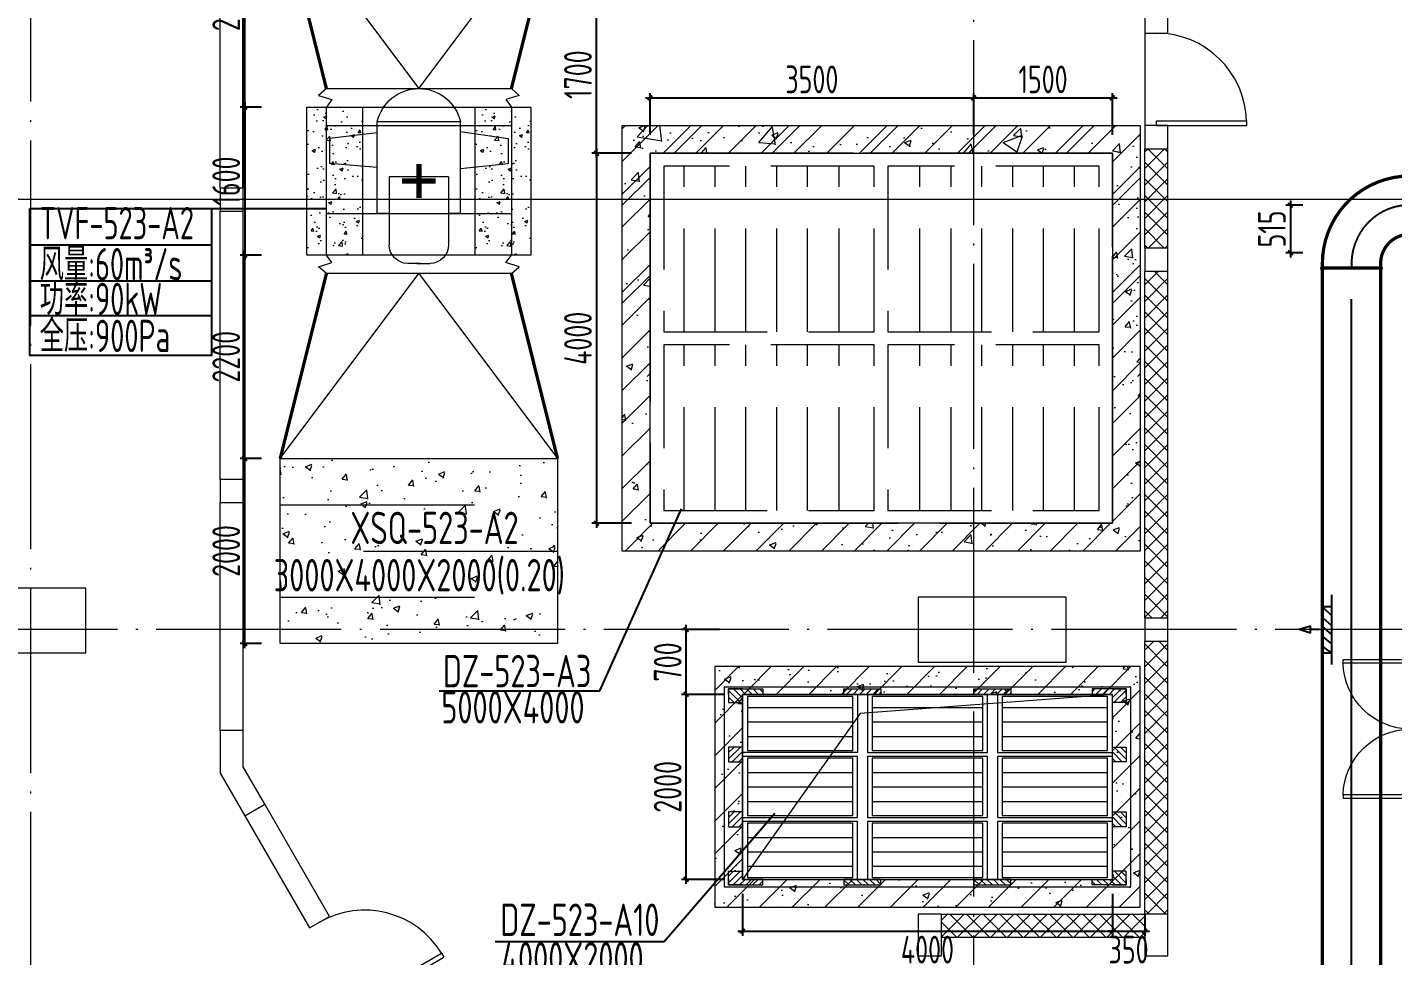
# Model space of a CAD drawing. Extents: x 4 to 13611208, y -605838 to 574722.
# Drawn here: x 13177363 to 13192128, y 196385 to 206422 of the extents above; entities that cross this region are included whole.
import ezdxf
from ezdxf.enums import TextEntityAlignment as Align

# ---------------------------------------------------------------- set-up
doc = ezdxf.new("R2010")
doc.units = 0
doc.header["$LTSCALE"] = 1000
doc.header["$MEASUREMENT"] = 0
for name, pattern in [('CENTER2', [28.575, 19.05, -3.175, 3.175, -3.175]), ('DASH', [0.35, 0.25, -0.1]), ('DOTE', [2.42, 2, -0.2, 0.02, -0.2])]:
    doc.linetypes.add(name, pattern=pattern)
for name, color, linetype, lineweight in [('1-预埋件', 8, 'Continuous', 5), ('SDF-设备', 1, 'Continuous', 5), ('SDF-风管', 3, 'Continuous', 20), ('SDF-风阀', 51, 'Continuous', 5), ('建筑底图', 8, 'Continuous', 13)]:
    doc.layers.add(name, color=color, linetype=linetype, lineweight=lineweight)
for name, color, linetype in [('DUCT-X-P风口', 7, 'Continuous'), ('DUCT-X-YP中心线', 5, 'CENTER2'), ('DUCT-X-YP标注', 7, 'Continuous'), ('DUCT-X-YP法兰', 2, 'Continuous'), ('DUCT-X-YP管', 31, 'Continuous'), ('DUCT-X-YP管端线', 2, 'Continuous'), ('SDF-标注', 7, 'Continuous')]:
    doc.layers.add(name, color=color, linetype=linetype)
doc.styles.add('67', font='gbenor.shx', dxfattribs={"width": 0.7, "bigfont": 'hztxt.shx'})
doc.styles.add('du', font='gbenor.shx', dxfattribs={"width": 0.8, "bigfont": 'hztxt.shx'})
doc.styles.add('晓游', font='gbenor.shx', dxfattribs={"width": 0.8, "bigfont": 'hztxt.shx'})
doc.dimstyles.new('67', dxfattribs={"dimscale": 100, "dimtxt": 3, "dimasz": 0.5, "dimexe": 0.5, "dimexo": 2, "dimgap": 0.5, "dimtad": 2, "dimdec": 0, "dimrnd": 5, "dimzin": 0, "dimdsep": 46, "dimtxsty": 'du', "dimblk": 'ARCHTICK', "dimcen": 0, "dimdle": 0.5, "dimclrd": 256, "dimclre": 256, "dimclrt": 256, "dimazin": 0, "dimtfac": 1, "dimtdec": 0, "dimtix": 1, "dimtmove": 2, "dimatfit": 3, "dimfxl": 100, "dimtolj": 1, "dimtzin": 0, "dimlwd": -1, "dimlwe": -1, "dimarcsym": 0})
doc.dimstyles.new('_TCH_ARCH', dxfattribs={"dimtxt": 3.5, "dimasz": 1, "dimexe": 1.5, "dimexo": 0, "dimgap": 0.5, "dimtad": 1, "dimdec": 0, "dimzin": 0, "dimdsep": 46, "dimtxsty": '晓游', "dimblk": 'ARCHTICK', "dimcen": 1, "dimdle": 1, "dimclrd": 256, "dimclre": 256, "dimclrt": 256, "dimazin": 2, "dimtfac": 1, "dimtdec": 0, "dimtix": 1, "dimtmove": 1, "dimatfit": 3, "dimldrblk": 'NONE', "dimtolj": 1, "dimtzin": 0, "dimlwd": -1, "dimlwe": -1, "dimarcsym": 0})
pattern_1 = [(45, (793255.26, 8e-09), (-176.7766953, 176.7766953), []), (50, (793255.26, 8e-09), (717.260183, -62.752135), [75, -825]), (355, (793255.26, 8e-09), (-138.751334, 752.192134), [60, -660]), (100.4514, (793315, -5.2), (578.50938, 689.439542), [63.74019, -701.14211]), (46.1842, (793255.26, 200), (1067.24105, -165.519014), [112.5, -1237.5]), (96.6356, (793344.2, 186.2), (934.662706, 974.11787), [95.61029, -1051.713]), (351.1842, (793255.3, 200), (934.66195, 974.1186), [90, -990]), (21, (793355.26, 150), (596.907052, -402.61889), [75, -825]), (326, (793355.26, 150), (243.31533, 725.150045), [60, -660]), (71.4514, (793405, 116.45), (840.22263, 322.530497), [63.74019, -701.14211]), (37.5, (793255.26, 8e-09), (12.1598553, 332.893854), [0, -652, 0, -670, 0, -662.5]), (7.5, (793255.26, 8e-09), (263.069537, 394.411712), [0, -382, 0, -637, 0, -252.5]), (327.5, (793032.26, 8e-09), (533.822436, -22.554872), [0, -250, 0, -780, 0, -1035]), (317.5, (792932.26, 8e-09), (583.18617, 100.104982), [0, -325, 0, -518, 0, -735])]
pattern_2 = [(45, (0, 0), (-89.8025612, 89.8025612), []), (135, (0, 0), (-89.8025612, -89.8025612), [])]
pattern_3 = [(45, (-86397.53, -45476.1), (88.38835, -88.38835), [])]
pattern_4 = [(315, (-86397.53, 49476.1), (88.38835, 88.38835), [])]

# ---------------------------------------------------------------- blocks, each defined once
blk = doc.blocks.new('埋件')
at = {"layer": '1-预埋件', "const_width": 50}
for points in [[(0, -159), (0, 159)], [(-159, 0), (159, 0)]]:
    blk.add_lwpolyline(points, dxfattribs=at)
blk = doc.blocks.new('$DorLib2D$00000001')
for p, q in [((0.45, 0.975), (0.5, 0.975)), ((0.45, 0), (0.45, 0.975)), ((0.5, 0), (0.5, 0.975)), ((0.5, 0), (0.45, 0))]:
    blk.add_line(p, q)
at = {"lineweight": 13}
blk.add_arc((0.475, 0), 0.975, 91.4693, 180, dxfattribs=at)
blk = doc.blocks.new('_FZH')
blk.add_lwpolyline([(-0.5, -0.5), (0.5, -0.5), (0.5, 0.5), (-0.5, 0.5)], close=True)
blk = doc.blocks.new('$DorLib2D$00000002')
for p, q in [((-0.5, 0), (-0.5, 0.4875)), ((-0.475, 0.4875), (-0.5, 0.4875)), ((-0.475, 0), (-0.475, 0.4875)), ((0.475, 0), (0.475, 0.4875)), ((0.475, 0.4875), (0.5, 0.4875)), ((0.5, 0), (0.5, 0.4875)), ((-0.5, 0), (-0.475, 0)), ((0.5, 0), (0.475, 0))]:
    blk.add_line(p, q)
at = {"lineweight": 13}
for centre, start, end in [((-0.4875, 0), 0, 88.53072), ((0.4875, 0), 91.46928, 180)]:
    blk.add_arc(centre, 0.4875, start, end, dxfattribs=at)
blk = doc.blocks.new('风机')
at = {"color": 1}
for p, q in [((-1000, 2000), (-1085, 1926)), ((-1085, 1926), (-942, 1882)), ((1000, 2000), (-1000, 2000)), ((1085, 1926), (942, 1882)), ((1000, 2000), (1085, 1926)), ((-942, 1882), (-1000, 1800)), ((1000, 1800), (-1000, 1800)), ((-1000, 1800), (-1000, 200)), ((942, 1882), (1000, 1800)), ((1000, 200), (1000, 1800)), ((-450, 650), (-450, 1640)), ((-450, 1640), (450, 1640)), ((450, 650), (450, 1640)), ((1000, 1600), (-1000, 1600)), ((-450, 1535), (-967, 1461)), ((450, 1522), (967, 1461)), ((-967, 1461), (-967, 1191)), ((967, 1461), (967, 1191)), ((-450, 1136), (-967, 1191)), ((450, 1146), (967, 1191)), ((-321, 1047), (-321, 310)), ((-321, 1047), (321, 1047)), ((321, 1047), (321, 310)), ((1000, 650), (-1000, 650)), ((-450, 650), (-321, 650)), ((321, 650), (450, 650)), ((-1000, 200), (1000, 200)), ((-942, 118), (-1000, 200)), ((942, 118), (1000, 200)), ((-1085, 74), (-942, 118)), ((-1000, 0), (-1085, 74)), ((-1000, 0), (1000, 0)), ((21, 110), (-121, 110)), ((-21, 110), (121, 110)), ((1085, 74), (942, 118)), ((1000, 0), (1085, 74))]:
    blk.add_line(p, q, dxfattribs=at)
for centre, radius, start, end in [((0, 1539), 461, 12.6544, 167.3456), ((-121, 310), 200, 180, 270), ((121, 310), 200, 270, 360)]:
    blk.add_arc(centre, radius, start, end, dxfattribs=at)
blk = doc.blocks.new('消声器(标准)')
at = {"color": 1}
for p, q in [((1000, 750), (300, 750)), ((700, 500), (0, 500)), ((1000, 250), (300, 250))]:
    blk.add_line(p, q, dxfattribs=at)
blk.add_lwpolyline([(0, 0), (1000, 0), (1000, 1000), (0, 1000)], close=True, dxfattribs=at)
at = {"color": 1, "style": '67', "width": 0.8, "flags": 1}
blk.add_attdef('1', (1000, 500), '', height=300, dxfattribs=at)
blk = doc.blocks.new('A$C236A5DBC')
at = {"layer": 'SDF-风管'}
for p, q in [((-1500, 2000), (0, 0)), ((0, 0), (1500, 2000))]:
    blk.add_line(p, q, dxfattribs=at)
at = {"layer": 'SDF-风管', "const_width": 35}
for points in [[(-1000, 0), (-1500, 2000)], [(1500, 2000), (1000, 0)], [(-1500, -4000), (-1000, -2000)], [(1500, -4000), (1000, -2000)]]:
    blk.add_lwpolyline(points, dxfattribs=at)
at = {"layer": 'SDF-风管'}
blk.add_lwpolyline([(-1500, -4000), (0, -2000), (1500, -4000)], dxfattribs=at)
at = {"layer": 'SDF-设备', "color": 1, "lineweight": -2, "xscale": -2.999999999999999, "rotation": 359.9999999999999}
for p, yscale in [((1500, 2000), 3), ((1500, -6000), 1.999999999999999)]:
    blk.add_blockref('消声器(标准)', p, dxfattribs=dict(at, yscale=yscale))
at = {"layer": 'SDF-设备', "color": 1, "xscale": -1, "rotation": 359.9999999999999}
blk.add_blockref('风机', (0, -2000), dxfattribs=at)
blk = doc.blocks.new('_ArchTick')
at = {"color": 0, "linetype": 'ByBlock', "const_width": 0.4}
blk.add_lwpolyline([(-0.5, -0.5), (0.5, 0.5)], dxfattribs=at)
blk = doc.blocks.new('_None')
blk = doc.blocks.new('*D269')
at = {"layer": 'SDF-标注', "transparency": 16777216}
for p, q in [((13179897, 201760), (13179664, 201760)), ((13179714, 199710), (13179714, 201810)), ((13179897, 199760), (13179664, 199760))]:
    blk.add_line(p, q, dxfattribs=at)
at = {"layer": 'SDF-标注', "transparency": 16777216, "xscale": 50, "yscale": 50, "zscale": 50}
for p, rotation in [((13179714, 201760), 90), ((13179714, 199760), 270)]:
    blk.add_blockref('_ArchTick', p, dxfattribs=dict(at, rotation=rotation))
at = {"layer": 'SDF-标注', "transparency": 16777216, "insert": (13179514, 200760), "char_height": 300, "attachment_point": 5, "rotation": 90, "style": 'du'}
blk.add_mtext('\\A1;2000', dxfattribs=at)
blk = doc.blocks.new('*D270')
at = {"layer": 'SDF-标注', "transparency": 16777216}
for p, q in [((13179897, 203960), (13179664, 203960)), ((13179714, 201710), (13179714, 204010)), ((13179897, 201760), (13179664, 201760))]:
    blk.add_line(p, q, dxfattribs=at)
at = {"layer": 'SDF-标注', "transparency": 16777216, "xscale": 50, "yscale": 50, "zscale": 50}
for p, rotation in [((13179714, 203960), 90), ((13179714, 201760), 270)]:
    blk.add_blockref('_ArchTick', p, dxfattribs=dict(at, rotation=rotation))
at = {"layer": 'SDF-标注', "transparency": 16777216, "insert": (13179514, 202860), "char_height": 300, "attachment_point": 5, "rotation": 90, "style": 'du'}
blk.add_mtext('\\A1;2200', dxfattribs=at)
blk = doc.blocks.new('*D271')
at = {"layer": 'SDF-标注', "transparency": 16777216}
for p, q in [((13179897, 207760), (13179664, 207760)), ((13179714, 205510), (13179714, 207810)), ((13179897, 205560), (13179664, 205560))]:
    blk.add_line(p, q, dxfattribs=at)
at = {"layer": 'SDF-标注', "transparency": 16777216, "xscale": 50, "yscale": 50, "zscale": 50}
for p, rotation in [((13179714, 207760), 90), ((13179714, 205560), 270)]:
    blk.add_blockref('_ArchTick', p, dxfattribs=dict(at, rotation=rotation))
at = {"layer": 'SDF-标注', "transparency": 16777216, "insert": (13179514, 206660), "char_height": 300, "attachment_point": 5, "rotation": 90, "style": 'du'}
blk.add_mtext('\\A1;2200', dxfattribs=at)
blk = doc.blocks.new('*D277')
at = {"layer": 'SDF-标注', "transparency": 16777216}
for p, q in [((13185097, 197054), (13185097, 196600)), ((13189097, 197054), (13189097, 196600)), ((13185047, 196650), (13189147, 196650))]:
    blk.add_line(p, q, dxfattribs=at)
at = {"layer": 'SDF-标注', "transparency": 16777216, "xscale": 50, "yscale": 50, "zscale": 50, "rotation": 180}
blk.add_blockref('_ArchTick', (13185097, 196650), dxfattribs=at)
at = {"layer": 'SDF-标注', "transparency": 16777216, "xscale": 50, "yscale": 50, "zscale": 50}
blk.add_blockref('_ArchTick', (13189097, 196650), dxfattribs=at)
at = {"layer": 'SDF-标注', "transparency": 16777216, "insert": (13187097, 196450), "char_height": 300, "attachment_point": 5, "style": 'du'}
blk.add_mtext('\\A1;4000', dxfattribs=at)
blk = doc.blocks.new('*D278')
at = {"layer": 'SDF-标注', "transparency": 16777216}
for p, q in [((13189097, 197010), (13189097, 196600)), ((13189447, 196835), (13189447, 196600)), ((13189097, 196650), (13189047, 196650)), ((13189097, 196650), (13189447, 196650)), ((13189447, 196650), (13189497, 196650))]:
    blk.add_line(p, q, dxfattribs=at)
at = {"layer": 'SDF-标注', "transparency": 16777216, "xscale": 50, "yscale": 50, "zscale": 50}
blk.add_blockref('_ArchTick', (13189097, 196650), dxfattribs=at)
at = {"layer": 'SDF-标注', "transparency": 16777216, "xscale": 50, "yscale": 50, "zscale": 50, "rotation": 180}
blk.add_blockref('_ArchTick', (13189447, 196650), dxfattribs=at)
at = {"layer": 'SDF-标注', "transparency": 16777216, "insert": (13189272, 196450), "char_height": 300, "attachment_point": 5, "style": 'du'}
blk.add_mtext('\\A1;350', dxfattribs=at)
blk = doc.blocks.new('*D279')
at = {"layer": 'SDF-标注', "transparency": 16777216}
for p, q in [((13184899, 199210), (13184438, 199210)), ((13184488, 197160), (13184488, 199260)), ((13184899, 197210), (13184438, 197210))]:
    blk.add_line(p, q, dxfattribs=at)
at = {"layer": 'SDF-标注', "transparency": 16777216, "xscale": 50, "yscale": 50, "zscale": 50}
for p, rotation in [((13184488, 199210), 90), ((13184488, 197210), 270)]:
    blk.add_blockref('_ArchTick', p, dxfattribs=dict(at, rotation=rotation))
at = {"layer": 'SDF-标注', "transparency": 16777216, "insert": (13184288, 198210), "char_height": 300, "attachment_point": 5, "rotation": 90, "style": 'du'}
blk.add_mtext('\\A1;2000', dxfattribs=at)
blk = doc.blocks.new('*D280')
at = {"layer": 'SDF-标注', "transparency": 16777216}
for p, q in [((13184488, 199160), (13184488, 199960)), ((13184847, 199910), (13184438, 199910)), ((13184899, 199210), (13184438, 199210))]:
    blk.add_line(p, q, dxfattribs=at)
at = {"layer": 'SDF-标注', "transparency": 16777216, "xscale": 50, "yscale": 50, "zscale": 50}
for p, rotation in [((13184488, 199910), 90), ((13184488, 199210), 270)]:
    blk.add_blockref('_ArchTick', p, dxfattribs=dict(at, rotation=rotation))
at = {"layer": 'SDF-标注', "transparency": 16777216, "insert": (13184288, 199560), "char_height": 300, "attachment_point": 5, "rotation": 90, "style": 'du'}
blk.add_mtext('\\A1;700', dxfattribs=at)
blk = doc.blocks.new('*D281')
at = {"layer": 'SDF-标注', "transparency": 16777216}
for p, q in [((13184097, 205260), (13184097, 205709)), ((13187597, 205260), (13187597, 205709)), ((13184047, 205659), (13187647, 205659))]:
    blk.add_line(p, q, dxfattribs=at)
at = {"layer": 'SDF-标注', "transparency": 16777216, "xscale": 50, "yscale": 50, "zscale": 50, "rotation": 180}
blk.add_blockref('_ArchTick', (13184097, 205659), dxfattribs=at)
at = {"layer": 'SDF-标注', "transparency": 16777216, "xscale": 50, "yscale": 50, "zscale": 50}
blk.add_blockref('_ArchTick', (13187597, 205659), dxfattribs=at)
at = {"layer": 'SDF-标注', "transparency": 16777216, "insert": (13185847, 205859), "char_height": 300, "attachment_point": 5, "style": 'du'}
blk.add_mtext('\\A1;3500', dxfattribs=at)
blk = doc.blocks.new('*D282')
at = {"layer": 'SDF-标注', "transparency": 16777216}
for p, q in [((13187597, 205260), (13187597, 205709)), ((13189097, 205260), (13189097, 205709)), ((13187547, 205659), (13189147, 205659))]:
    blk.add_line(p, q, dxfattribs=at)
at = {"layer": 'SDF-标注', "transparency": 16777216, "xscale": 50, "yscale": 50, "zscale": 50, "rotation": 180}
blk.add_blockref('_ArchTick', (13187597, 205659), dxfattribs=at)
at = {"layer": 'SDF-标注', "transparency": 16777216, "xscale": 50, "yscale": 50, "zscale": 50}
blk.add_blockref('_ArchTick', (13189097, 205659), dxfattribs=at)
at = {"layer": 'SDF-标注', "transparency": 16777216, "insert": (13188347, 205859), "char_height": 300, "attachment_point": 5, "style": 'du'}
blk.add_mtext('\\A1;1500', dxfattribs=at)
blk = doc.blocks.new('*D283')
at = {"layer": 'SDF-标注', "transparency": 16777216}
for p, q in [((13183518, 205110), (13183518, 201010)), ((13183897, 205060), (13183468, 205060)), ((13183897, 201060), (13183468, 201060))]:
    blk.add_line(p, q, dxfattribs=at)
at = {"layer": 'SDF-标注', "transparency": 16777216, "xscale": 50, "yscale": 50, "zscale": 50}
for p, rotation in [((13183518, 205060), 90), ((13183518, 201060), 270)]:
    blk.add_blockref('_ArchTick', p, dxfattribs=dict(at, rotation=rotation))
at = {"layer": 'SDF-标注', "transparency": 16777216, "insert": (13183318, 203060), "char_height": 300, "attachment_point": 5, "rotation": 90, "style": 'du'}
blk.add_mtext('\\A1;4000', dxfattribs=at)
blk = doc.blocks.new('*D284')
at = {"layer": 'SDF-标注', "transparency": 16777216}
for p, q in [((13183897, 206760), (13183468, 206760)), ((13183518, 205010), (13183518, 206810)), ((13183897, 205060), (13183468, 205060))]:
    blk.add_line(p, q, dxfattribs=at)
at = {"layer": 'SDF-标注', "transparency": 16777216, "xscale": 50, "yscale": 50, "zscale": 50}
for p, rotation in [((13183518, 206760), 90), ((13183518, 205060), 270)]:
    blk.add_blockref('_ArchTick', p, dxfattribs=dict(at, rotation=rotation))
at = {"layer": 'SDF-标注', "transparency": 16777216, "insert": (13183318, 205910), "char_height": 300, "attachment_point": 5, "rotation": 90, "style": 'du'}
blk.add_mtext('\\A1;1700', dxfattribs=at)
blk = doc.blocks.new('D电动组合风阀')
at = {"layer": 'SDF-风阀', "linetype": 'DASH'}
for p, q in [((82.2, 965.7), (82.2, 517.7)), ((148.9, 965.7), (148.9, 517.7)), ((215.6, 965.7), (215.6, 517.7)), ((282.2, 965.7), (282.2, 517.7)), ((348.9, 965.7), (348.9, 517.7)), ((416.3, 965.7), (416.3, 517.7)), ((590.9, 965.7), (590.9, 517.7)), ((659.2, 965.7), (659.2, 517.7)), ((725.9, 965.7), (725.9, 517.7)), ((792.6, 965.7), (792.6, 517.7)), ((859.2, 965.7), (859.2, 517.7)), ((925.9, 965.7), (925.9, 517.7)), ((82.2, 482.3), (82.2, 34.3)), ((148.9, 482.3), (148.9, 34.3)), ((215.6, 482.3), (215.6, 34.3)), ((282.2, 482.3), (282.2, 34.3)), ((348.9, 482.3), (348.9, 34.3)), ((416.3, 482.3), (416.3, 34.3)), ((590.9, 482.3), (590.9, 34.3)), ((659.2, 482.3), (659.2, 34.3)), ((725.9, 482.3), (725.9, 34.3)), ((792.6, 482.3), (792.6, 34.3)), ((859.2, 482.3), (859.2, 34.3)), ((925.9, 482.3), (925.9, 34.3))]:
    blk.add_line(p, q, dxfattribs=at)
for points in [[(0, 0), (1000, 0), (1000, 1000), (0, 1000)], [(0, 1000), (1000, 1000), (1000, 0), (0, 0)], [(1000, 1000), (1000, 0), (0, 0), (0, 1000)], [(28.6, 965.7), (28.6, 517.7), (485.5, 517.7), (485.5, 965.7)], [(515, 965.7), (515, 517.7), (970.4, 517.7), (970.4, 965.7)], [(28.6, 482.3), (28.6, 34.3), (485.5, 34.3), (485.5, 482.3)], [(515, 482.3), (515, 34.3), (970.4, 34.3), (970.4, 482.3)]]:
    blk.add_lwpolyline(points, close=True, dxfattribs=at)
at = {"layer": 'SDF-风阀', "linetype": 'DASH', "ltscale": 2}
blk.add_lwpolyline([(0, 1000), (0, 0), (1000, 0), (1000, 1000)], close=True, dxfattribs=at)
blk = doc.blocks.new('组合式风阀')
at = {"layer": 'SDF-风阀'}
h = blk.add_hatch(dxfattribs=at)
h.set_pattern_fill('ANSI31', color=256, scale=1000, angle=90, style=0)
h.set_pattern_definition(pattern_4)
h.paths.add_polyline_path([(-150, 4150), (220, 4150), (220, 4000), (0, 4000), (0, 3780), (-150, 3780)])
h = blk.add_hatch(dxfattribs=at)
h.set_pattern_fill('ANSI31', color=256, scale=1000, angle=90, style=0)
h.set_pattern_definition(pattern_4)
h.paths.add_polyline_path([(1422, 4000), (1822, 4000), (1822, 4150), (1422, 4150)])
h = blk.add_hatch(dxfattribs=at)
h.set_pattern_fill('ANSI31', color=256, scale=1000, angle=90, style=0)
h.set_pattern_definition([(315, (-84641.53, 49476.1), (88.38835, 88.38835), [])])
h.paths.add_polyline_path([(3178, 4000), (3578, 4000), (3578, 4150), (3178, 4150)])
h = blk.add_hatch(dxfattribs=at)
h.set_pattern_fill('ANSI31', color=256, scale=1000, angle=90, style=0)
h.set_pattern_definition([(225, (91397.53, 49476.1), (-88.38835, 88.38835), [])])
h.paths.add_polyline_path([(5150, 4150), (4780, 4150), (4780, 4000), (5000, 4000), (5000, 3780), (5150, 3780)])
h = blk.add_hatch(dxfattribs=at)
h.set_pattern_fill('ANSI31', color=256, scale=1000, style=0)
h.set_pattern_definition([(45, (-45576.1, -85316.53), (-88.38835, 88.38835), [])])
h.paths.add_polyline_path([(0, 2503), (0, 2903), (-150, 2903), (-150, 2503)])
h = blk.add_hatch(dxfattribs=at)
h.set_pattern_fill('ANSI31', color=256, scale=1000, style=0)
h.set_pattern_definition([(135, (50476.1, -85316.53), (88.38835, 88.38835), [])])
h.paths.add_polyline_path([(5000, 2503), (5000, 2903), (5150, 2903), (5150, 2503)])
h = blk.add_hatch(dxfattribs=at)
h.set_pattern_fill('ANSI31', color=256, scale=1000, style=0)
h.set_pattern_definition([(45, (-45576.1, -86722.53), (-88.38835, 88.38835), [])])
h.paths.add_polyline_path([(0, 1097), (0, 1497), (-150, 1497), (-150, 1097)])
h = blk.add_hatch(dxfattribs=at)
h.set_pattern_fill('ANSI31', color=256, scale=1000, style=0)
h.set_pattern_definition([(135, (50476.1, -86722.53), (88.38835, 88.38835), [])])
h.paths.add_polyline_path([(5000, 1097), (5000, 1497), (5150, 1497), (5150, 1097)])
h = blk.add_hatch(dxfattribs=at)
h.set_pattern_fill('ANSI31', color=256, scale=1000, angle=90, style=0)
h.set_pattern_definition(pattern_3)
h.paths.add_polyline_path([(-150, -150), (220, -150), (220, 0), (0, 0), (0, 220), (-150, 220)])
h = blk.add_hatch(dxfattribs=at)
h.set_pattern_fill('ANSI31', color=256, scale=1000, angle=90, style=0)
h.set_pattern_definition([(135, (91397.53, -45476.1), (-88.38835, -88.38835), [])])
h.paths.add_polyline_path([(5150, -150), (4780, -150), (4780, 0), (5000, 0), (5000, 220), (5150, 220)])
h = blk.add_hatch(dxfattribs=at)
h.set_pattern_fill('ANSI31', color=256, scale=1000, angle=90, style=0)
h.set_pattern_definition(pattern_3)
h.paths.add_polyline_path([(1422, 0), (1822, 0), (1822, -150), (1422, -150)])
h = blk.add_hatch(dxfattribs=at)
h.set_pattern_fill('ANSI31', color=256, scale=1000, angle=90, style=0)
h.set_pattern_definition([(45, (-84641.53, -45476.1), (88.38835, -88.38835), [])])
h.paths.add_polyline_path([(3178, 0), (3578, 0), (3578, -150), (3178, -150)])
for p, q in [((353, 3947), (353, 2809)), ((744, 3947), (744, 2809)), ((1135, 3947), (1135, 2809)), ((2109, 3947), (2109, 2809)), ((2500, 3947), (2500, 2809)), ((2891, 3947), (2891, 2809)), ((3865, 3947), (3865, 2809)), ((4256, 3947), (4256, 2809)), ((4647, 3947), (4647, 2809)), ((353, 2597), (353, 1403)), ((744, 2597), (744, 1403)), ((1135, 2597), (1135, 1403)), ((2109, 2597), (2109, 1403)), ((2500, 2597), (2500, 1403)), ((2891, 2597), (2891, 1403)), ((3865, 2597), (3865, 1403)), ((4256, 2597), (4256, 1403)), ((4647, 2597), (4647, 1403)), ((353, 1191), (353, 53)), ((744, 1191), (744, 53)), ((1135, 1191), (1135, 53)), ((2109, 1191), (2109, 53)), ((2500, 1191), (2500, 53)), ((2891, 1191), (2891, 53)), ((3865, 1191), (3865, 53)), ((4256, 1191), (4256, 53)), ((4647, 1191), (4647, 53))]:
    blk.add_line(p, q, dxfattribs=at)
for points in [[(5200, -200), (5200, 4200), (-200, 4200), (-200, -200)], [(1422, 4000), (1822, 4000), (1822, 4150), (1422, 4150)], [(3178, 4000), (3578, 4000), (3578, 4150), (3178, 4150)], [(1569, 4000), (0, 4000), (0, 2756), (1569, 2756)], [(3325, 4000), (1675, 4000), (1675, 2756), (3325, 2756)], [(5000, 4000), (5000, 2756), (3431, 2756), (3431, 4000)], [(1516, 3947), (53, 3947), (53, 2809), (1516, 2809)], [(3272, 3947), (1728, 3947), (1728, 2809), (3272, 2809)], [(4947, 3947), (3484, 3947), (3484, 2809), (4947, 2809)], [(0, 2503), (0, 2903), (-150, 2903), (-150, 2503)], [(5000, 2503), (5000, 2903), (5150, 2903), (5150, 2503)], [(1569, 2650), (0, 2650), (0, 1350), (1569, 1350)], [(1516, 2597), (53, 2597), (53, 1403), (1516, 1403)], [(3325, 2650), (1675, 2650), (1675, 1350), (3325, 1350)], [(3272, 2597), (1728, 2597), (1728, 1403), (3272, 1403)], [(5000, 2650), (3431, 2650), (3431, 1350), (5000, 1350)], [(4947, 2597), (3484, 2597), (3484, 1403), (4947, 1403)], [(0, 1097), (0, 1497), (-150, 1497), (-150, 1097)], [(5000, 1097), (5000, 1497), (5150, 1497), (5150, 1097)], [(1569, 1244), (0, 1244), (0, 0), (1569, 0)], [(1516, 1191), (53, 1191), (53, 53), (1516, 53)], [(3325, 1244), (1675, 1244), (1675, 0), (3325, 0)], [(3272, 1191), (1728, 1191), (1728, 53), (3272, 53)], [(5000, 1244), (3431, 1244), (3431, 0), (5000, 0)], [(4947, 1191), (3484, 1191), (3484, 53), (4947, 53)], [(1422, 0), (1822, 0), (1822, -150), (1422, -150)], [(3178, 0), (3578, 0), (3578, -150), (3178, -150)]]:
    blk.add_lwpolyline(points, close=True, dxfattribs=at)
for points in [[(0, 4150), (-150, 4150), (-150, 3780), (0, 3780), (0, 4000)], [(-150, 4000), (-150, 4150), (220, 4150), (220, 4000), (0, 4000)], [(5150, 4000), (5150, 4150), (4780, 4150), (4780, 4000), (5000, 4000)], [(5000, 4150), (5150, 4150), (5150, 3780), (5000, 3780), (5000, 4000)], [(0, -150), (-150, -150), (-150, 220), (0, 220), (0, 0)], [(5000, -150), (5150, -150), (5150, 220), (5000, 220), (5000, 0)], [(-150, 0), (-150, -150), (220, -150), (220, 0), (0, 0)], [(5150, 0), (5150, -150), (4780, -150), (4780, 0), (5000, 0)]]:
    blk.add_lwpolyline(points, dxfattribs=at)
blk = doc.blocks.new('*D730')
at = {"layer": 'DUCT-X-YP标注', "transparency": 16777216}
for p, q in [((13191158, 204500), (13190972, 204500)), ((13191022, 204550), (13191022, 203935)), ((13191158, 203985), (13190972, 203985))]:
    blk.add_line(p, q, dxfattribs=at)
at = {"layer": 'DUCT-X-YP标注', "transparency": 16777216, "xscale": 50, "yscale": 50, "zscale": 50}
for p, rotation in [((13191022, 204500), 90), ((13191022, 203985), 270)]:
    blk.add_blockref('_ArchTick', p, dxfattribs=dict(at, rotation=rotation))
at = {"layer": 'DUCT-X-YP标注', "transparency": 16777216, "insert": (13190822, 204242), "char_height": 300, "attachment_point": 5, "rotation": 90, "style": 'du'}
blk.add_mtext('\\A1;515', dxfattribs=at)
blk = doc.blocks.new('*D1315')
at = {"layer": 'SDF-标注', "transparency": 16777216}
for p, q in [((13179897, 205560), (13179664, 205560)), ((13179714, 205610), (13179714, 203910)), ((13179897, 203960), (13179664, 203960))]:
    blk.add_line(p, q, dxfattribs=at)
at = {"layer": 'SDF-标注', "transparency": 16777216, "xscale": 50, "yscale": 50, "zscale": 50}
for p, rotation in [((13179714, 205560), 90), ((13179714, 203960), 270)]:
    blk.add_blockref('_ArchTick', p, dxfattribs=dict(at, rotation=rotation))
at = {"layer": 'SDF-标注', "transparency": 16777216, "insert": (13179514, 204760), "char_height": 300, "attachment_point": 5, "rotation": 90, "style": 'du'}
blk.add_mtext('\\A1;1600', dxfattribs=at)
blk = doc.blocks.new('$风口$00000154')
for p, q in [((150, 300), (150, -300)), ((0, 200), (150, 200)), ((0, 200), (0, -200)), ((0, 197), (150, 123)), ((-194, 31), (-378, 0)), ((-194, -31), (-194, 31)), ((0, 106), (150, 37)), ((0, 24), (150, -43)), ((-194, -31), (-378, 0)), ((-50, 0), (-194, 0)), ((0, -59), (150, -123)), ((0, -145), (145, -200)), ((0, -200), (150, -200))]:
    blk.add_line(p, q)

msp = doc.modelspace()

# ---------------------------------------------------------------- hatches: boundary and pattern name
at = {"layer": '建筑底图'}
h = msp.add_hatch(dxfattribs=at)
h.set_pattern_fill('AR-CONC', color=256, scale=50, style=0)
h.set_pattern_definition([(50, (8472834.9, 175380.08), (358.630091, -31.376067), [37.5, -412.5]), (355, (8472834.9, 175380.08), (-69.375667, 376.096067), [30, -330]), (100.4514, (8472864.8, 175377.47), (289.25469, 344.71977), [31.870095, -350.571056]), (46.1842, (8472834.9, 175480.1), (533.620524, -82.759507), [56.25, -618.75]), (96.6356, (8472879.37, 175473.2), (467.33135, 487.058935), [47.805144, -525.8565]), (351.1842, (8472834.9, 175480.1), (467.33097, 487.0593), [45, -495]), (21, (8472884.9, 175455.08), (298.453526, -201.309445), [37.5, -412.5]), (326, (8472884.9, 175455.08), (121.657666, 362.575023), [30, -330]), (71.4514, (8472909.77, 175438.3), (420.111314, 161.265248), [31.870095, -350.571056]), (37.5, (8472834.9, 175380.08), (6.0799277, 166.446927), [0, -326, 0, -335, 0, -331.25]), (7.5, (8472834.9, 175380.08), (131.534769, 197.205856), [0, -191, 0, -318.5, 0, -126.25]), (327.5, (8472723.4, 175380.08), (266.911218, -11.277436), [0, -125, 0, -390, 0, -517.5]), (317.5, (8472673.4, 175380.08), (291.593085, 50.052491), [0, -162.5, 0, -259, 0, -367.5])])
h.paths.add_polyline_path([(13180987.4, 205559.6), (13180987.4, 203959.6), (13180387.4, 203959.6), (13180387.4, 205559.6)])
h = msp.add_hatch(dxfattribs=at)
h.set_pattern_fill('AR-CONC', color=256, scale=50, style=0)
h.set_pattern_definition([(50, (8474654.9, 175380.08), (358.630091, -31.376067), [37.5, -412.5]), (355, (8474654.9, 175380.08), (-69.375667, 376.096067), [30, -330]), (100.4514, (8474684.8, 175377.47), (289.25469, 344.71977), [31.870095, -350.571056]), (46.1842, (8474654.9, 175480.1), (533.620524, -82.759507), [56.25, -618.75]), (96.6356, (8474699.37, 175473.2), (467.33135, 487.058935), [47.805144, -525.8565]), (351.1842, (8474654.9, 175480.1), (467.33097, 487.0593), [45, -495]), (21, (8474704.9, 175455.08), (298.453526, -201.309445), [37.5, -412.5]), (326, (8474704.9, 175455.08), (121.657666, 362.575023), [30, -330]), (71.4514, (8474729.77, 175438.3), (420.111314, 161.265248), [31.870095, -350.571056]), (37.5, (8474654.9, 175380.08), (6.0799277, 166.446927), [0, -326, 0, -335, 0, -331.25]), (7.5, (8474654.9, 175380.08), (131.534769, 197.205856), [0, -191, 0, -318.5, 0, -126.25]), (327.5, (8474543.4, 175380.08), (266.911218, -11.277436), [0, -125, 0, -390, 0, -517.5]), (317.5, (8474493.4, 175380.08), (291.593085, 50.052491), [0, -162.5, 0, -259, 0, -367.5])])
h.paths.add_polyline_path([(13182807.4, 205559.6), (13182807.4, 203959.6), (13182207.4, 203959.6), (13182207.4, 205559.6)])
h = msp.add_hatch(dxfattribs=at)
h.set_pattern_fill('钢筋混凝土', color=8, scale=100, style=0)
h.set_pattern_definition(pattern_1)
h.paths.add_polyline_path([(13183797.4, 205359.5), (13189397.4, 205359.5), (13189397.4, 200759.5), (13183797.4, 200759.5)])
h.paths.add_polyline_path([(13184097.4, 205059.5), (13189097.4, 205059.5), (13189097.4, 201059.5), (13184097.4, 201059.5)], flags=16)
at = {"layer": '建筑底图', "ltscale": 3}
h = msp.add_hatch(dxfattribs=at)
h.set_pattern_fill('钢筋混凝土', color=8, scale=300, style=0)
h.set_pattern_definition([(45, (-5e-06, 0.001), (-530.330086, 530.330086), []), (50, (-5e-06, 0.001), (2151.78055, -188.2564), [225, -2475]), (355, (-5e-06, 0.001), (-416.254, 2256.5764), [180, -1980]), (100.4514, (179.3, -15.7), (1735.52815, 2068.31863), [191.22057, -2103.42634]), (46.1842, (-5e-06, 600), (3201.72315, -496.55704), [337.5, -3712.5]), (96.6356, (266.8, 558.6), (2803.9881, 2922.3536), [286.8309, -3155.139]), (351.1842, (-5e-06, 600), (2803.9858, 2922.3558), [270, -2970]), (21, (300, 450), (1790.72116, -1207.85667), [225, -2475]), (326, (300, 450), (729.946, 2175.45014), [180, -1980]), (71.4514, (449.2, 349.3), (2520.6679, 967.5915), [191.22057, -2103.42634]), (37.5, (-5e-06, 0.001), (36.479566, 998.68156), [0, -1956, 0, -2010, 0, -1987.5]), (7.5, (-5e-06, 0.001), (789.20861, 1183.235136), [0, -1146, 0, -1911, 0, -757.5]), (327.5, (-669, 0.001), (1601.46731, -67.664615), [0, -750, 0, -2340, 0, -3105]), (317.5, (-969, 0.001), (1749.55851, 300.31495), [0, -975, 0, -1554, 0, -2205])])
h.paths.add_polyline_path([(13183797.4, 202646.5), (13189397.4, 202646.5), (13189397.4, 205359.5), (13183797.4, 205359.5)])
h.paths.add_polyline_path([(13184097.4, 202646.5), (13189097.4, 202646.5), (13189097.4, 205059.5), (13184097.4, 205059.5)])
at = {"layer": '建筑底图'}
h = msp.add_hatch(dxfattribs=at)
h.set_pattern_fill('ANSI37', color=8, scale=80, style=0)
h.set_pattern_definition(pattern_2)
h.paths.add_polyline_path([(13189697.4, 205109.5), (13189447.4, 205109.5), (13189447.4, 204034.5), (13189697.4, 204034.5)])
h = msp.add_hatch(dxfattribs=at)
h.set_pattern_fill('ANSI37', color=8, scale=80, style=0)
h.set_pattern_definition(pattern_2)
h.paths.add_polyline_path([(13189697.4, 203784.5), (13189447.4, 203784.5), (13189447.4, 200034.5), (13189697.4, 200034.5)])
h = msp.add_hatch(dxfattribs=at)
h.set_pattern_fill('混凝土', color=256, scale=100, style=0)
h.set_pattern_definition([(50, (793255.26, -1649.94), (717.260183, -62.752135), [75, -825]), (355, (793255.26, -1649.9), (-138.751334, 752.192134), [60, -660]), (100.4514, (793315, -1655.16), (578.50938, 689.439542), [63.74019, -701.14211]), (46.1842, (793255.26, -1449.9), (1067.24105, -165.519014), [112.5, -1237.5]), (96.6356, (793344.2, -1463.7), (934.662706, 974.11787), [95.61029, -1051.713]), (351.1842, (793255.3, -1449.9), (934.66195, 974.1186), [90, -990]), (21, (793355.26, -1499.94), (596.907052, -402.61889), [75, -825]), (326, (793355.26, -1499.9), (243.31533, 725.150045), [60, -660]), (71.4514, (793405, -1533.5), (840.22263, 322.530497), [63.74019, -701.14211]), (37.5, (793255.26, -1649.94), (12.1598553, 332.893854), [0, -652, 0, -670, 0, -662.5]), (7.5, (793255.26, -1649.94), (263.069537, 394.411712), [0, -382, 0, -637, 0, -252.5]), (327.5, (793032.26, -1649.94), (533.822436, -22.554872), [0, -250, 0, -780, 0, -1035]), (317.5, (792932.26, -1649.94), (583.18617, 100.104982), [0, -325, 0, -518, 0, -735])])
h.paths.add_polyline_path([(13183097.4, 199759.6), (13180097.4, 199759.6), (13180097.4, 201759.6), (13183097.4, 201759.6)])
h = msp.add_hatch(dxfattribs=at)
h.set_pattern_fill('ANSI37', color=8, scale=80, style=0)
h.set_pattern_definition(pattern_2)
h.paths.add_polyline_path([(13189697.4, 199784.5), (13189447.4, 199784.5), (13189447.4, 196834.5), (13189697.4, 196834.5)])
h = msp.add_hatch(dxfattribs=at)
h.set_pattern_fill('钢筋混凝土', color=8, scale=100, style=0)
h.set_pattern_definition(pattern_1)
h.paths.add_polyline_path([(13189097.4, 197209.5), (13189097.4, 199209.5), (13185097.4, 199209.5), (13185097.4, 197209.5)], flags=16)
h.paths.add_polyline_path([(13189397.4, 196909.5), (13189397.4, 199509.5), (13184797.4, 199509.5), (13184797.4, 196909.5)])
h = msp.add_hatch(dxfattribs=at)
h.set_pattern_fill('ANSI37', color=8, scale=80, style=0)
h.set_pattern_definition(pattern_2)
h.paths.add_polyline_path([(13189447.4, 196584.5), (13189447.4, 196834.5), (13187247.7, 196834.5), (13187247.7, 196584.5)])

# ---------------------------------------------------------------- linework, layer by layer
at = {"layer": 'DUCT-X-YP中心线'}
for p, q in [((13191683, 203869.5), (13191683, 203819.5)), ((13191683, 184433.5), (13191683, 203819.3))]:
    msp.add_line(p, q, dxfattribs=at)
msp.add_arc((13192313, 203869.5), 630, 90, 180, dxfattribs=at)
at = {"layer": 'DUCT-X-YP法兰'}
msp.add_line((13191343, 203819.4), (13192023, 203819.4), dxfattribs=at)
at = {"layer": 'DUCT-X-YP法兰', "color": 18, "true_color": 0x000000}
for p in [(13191683, 203819.5, 4900), (13191683, 203819.3, 4900)]:
    msp.add_point(p, dxfattribs=at)
at = {"layer": 'DUCT-X-YP管', "const_width": 35}
for points in [[(13192313, 204814.5, 0.4142136), (13191368, 203869.5)], [(13192313, 204184.5, 0.4142136), (13191998, 203869.5)]]:
    msp.add_lwpolyline(points, format="xyb", dxfattribs=at)
for points in [[(13191368, 203869.5), (13191368, 203819.5)], [(13191998, 203819.3), (13191368, 203819.3)], [(13191368, 203819.3), (13191368, 184433.5)], [(13191998, 203819.5), (13191998, 203869.5)], [(13191998, 184433.5), (13191998, 203819.3)]]:
    msp.add_lwpolyline(points, dxfattribs=at)
at = {"layer": 'DUCT-X-YP管', "color": 18, "true_color": 0x000000}
msp.add_point((13191683, 203819.5, 4900), dxfattribs=at)
at = {"layer": 'DUCT-X-YP管端线'}
msp.add_line((13191368, 203819.5), (13191998, 203819.5), dxfattribs=at)
at = {"layer": 'SDF-标注'}
for p, q in [((13179697.4, 204684.5), (13179697.4, 206759.5)), ((13177384.9, 204070.7), (13179354.9, 204070.7)), ((13177389.1, 203681.1), (13179354.9, 203681.1)), ((13177389.1, 203306), (13179354.9, 203306)), ((13184249.7, 196538.8, 0), (13185445.4, 197925.5)), ((13182422, 196538.8, 0), (13184249.7, 196538.8, 0))]:
    msp.add_line(p, q, dxfattribs=at)
msp.add_lwpolyline([(13177389.1, 204464.8), (13179354.9, 204464.8), (13179354.9, 202874.8), (13177389.1, 202874.8)], close=True, dxfattribs=at)
at = {"layer": '建筑底图', "linetype": 'DOTE'}
msp.add_line((13177397.4, 224559.5), (13177397.4, 180083), dxfattribs=at)
at = {"layer": '建筑底图', "color": 8, "linetype": 'DOTE'}
for p, q in [((13187597.4, 180083), (13187597.4, 224559.5)), ((13474197.4, 204559.5), (13119297.4, 204559.5)), ((13196495.5, 204559.5), (13164495.5, 204559.5)), ((13233997.8, 199909.5), (13119297.4, 199909.5))]:
    msp.add_line(p, q, dxfattribs=at)
at = {"layer": '建筑底图'}
for p, q in [((13179447.4, 204684.5), (13179447.4, 206759.5)), ((13179447.4, 201534.5), (13179447.4, 204434.5)), ((13179697.4, 201534.5), (13179697.4, 204434.5)), ((13179447.4, 198817.5), (13179447.4, 201284.5)), ((13179697.4, 198817.5), (13179697.4, 201284.5)), ((13179697.4, 198817.5), (13179447.4, 198817.5)), ((13179447.4, 198817.5), (13179447.4, 198359)), ((13179697.4, 198426), (13179697.4, 198817.5)), ((13179447.4, 198359), (13179714.1, 197897)), ((13179930.7, 198022), (13179697.4, 198426)), ((13179714.1, 197897), (13179930.7, 198022)), ((13180630.6, 196809.6), (13179930.7, 198022)), ((13179714.1, 197897), (13180414.1, 196684.6)), ((13180414.1, 196684.6), (13180630.6, 196809.6))]:
    msp.add_line(p, q, dxfattribs=at)
at = {"layer": '建筑底图', "color": 8}
for p, q in [((13189447.4, 206359.5), (13189447.4, 205359.5)), ((13189447.4, 204034.5), (13189447.4, 205109.5)), ((13189697.4, 204034.5), (13189697.4, 205109.5)), ((13189447.4, 200034.5), (13189447.4, 203784.5)), ((13189697.4, 200034.5), (13189697.4, 203784.5)), ((13189447.4, 196834.5), (13189447.4, 199784.5)), ((13189697.4, 196834.5), (13189697.4, 199784.5)), ((13187247.7, 196834.5), (13186997.7, 196834.5)), ((13186997.7, 196834.5), (13186997.7, 196384.5)), ((13187247.7, 196384.5), (13187247.7, 196834.5)), ((13187247.7, 196834.5), (13189447.4, 196834.5)), ((13187247.7, 196584.5), (13189447.4, 196584.5)), ((13186997.7, 196384.5), (13187247.7, 196384.5))]:
    msp.add_line(p, q, dxfattribs=at)
at = {"layer": '建筑底图', "color": 8, "linetype": 'DASH'}
for p, q in [((13189097.4, 205059.5), (13184097.4, 205059.5)), ((13184097.4, 205059.5), (13189097.4, 205059.5)), ((13184097.4, 205059.5), (13189097.4, 205059.5)), ((13189097.4, 202646.5), (13189097.4, 205059.5)), ((13189097.4, 205059.5), (13189097.4, 202646.5)), ((13189097.4, 205059.5), (13189097.4, 202646.5))]:
    msp.add_line(p, q, dxfattribs=at)
at = {"layer": '建筑底图', "color": 8, "linetype": 'DASH', "ltscale": 2}
for p, q in [((13189097.4, 205059.5), (13184097.4, 205059.5)), ((13189097.4, 202646.5), (13189097.4, 205059.5))]:
    msp.add_line(p, q, dxfattribs=at)
at = {"layer": '建筑底图'}
for points in [[(13180987.4, 205559.6), (13180987.4, 203959.6), (13180387.4, 203959.6), (13180387.4, 205559.6)], [(13182807.4, 205559.6), (13182807.4, 203959.6), (13182207.4, 203959.6), (13182207.4, 205559.6)], [(13183097.4, 199759.6), (13180097.4, 199759.6), (13180097.4, 201759.6), (13183097.4, 201759.6)]]:
    msp.add_lwpolyline(points, close=True, dxfattribs=at)
at = {"layer": '建筑底图', "color": 8}
for points in [[(13183797.4, 205359.5), (13189397.4, 205359.5), (13189397.4, 200759.5), (13183797.4, 200759.5)], [(13184097.4, 205059.5), (13189097.4, 205059.5), (13189097.4, 201059.5), (13184097.4, 201059.5)], [(13189397.4, 196909.5), (13189397.4, 199509.5), (13184797.4, 199509.5), (13184797.4, 196909.5)], [(13189097.4, 197209.5), (13189097.4, 199209.5), (13185097.4, 199209.5), (13185097.4, 197209.5)], [(13189097.4, 197209.5), (13189097.4, 199209.5), (13185097.4, 199209.5), (13185097.4, 197209.5)], [(13189097.4, 197209.5), (13189097.4, 199209.5), (13185097.4, 199209.5), (13185097.4, 197209.5)], [(13185097.4, 197209.5), (13185097.4, 199209.5), (13189097.4, 199209.5), (13186370.8, 199004.5)]]:
    msp.add_lwpolyline(points, close=True, dxfattribs=at)
for points in [[(13183797.4, 202646.5), (13183797.4, 205359.5), (13189397.4, 205359.5), (13189397.4, 202646.5)], [(13184097.4, 202646.5), (13184097.4, 205059.5), (13189097.4, 205059.5), (13189097.4, 202646.5)], [(13189097.4, 199209.5), (13186370.8, 199004.5), (13185097.4, 197209.5)]]:
    msp.add_lwpolyline(points, dxfattribs=at)

# ---------------------------------------------------------------- block references
at = {"layer": 'DUCT-X-P风口', "xscale": 0.6666666666666667, "yscale": 1.25, "rotation": 3.09123691040829e-11}
msp.add_blockref('$风口$00000154', (13191368, 199909.5, 3610), dxfattribs=at)
at = {"layer": 'SDF-设备'}
msp.add_blockref('A$C236A5DBC', (13181597.4, 205759.6), dxfattribs=at)
at = {"layer": 'SDF-风阀', "color": 8, "xscale": 5, "yscale": 4, "rotation": 180}
msp.add_blockref('D电动组合风阀', (13189097.4, 205059.5), dxfattribs=at)
at = {"layer": 'SDF-风阀', "color": 8, "xscale": 0.400000000372529, "rotation": 90}
msp.add_blockref('组合式风阀', (13189097.4, 197209.5), dxfattribs=at)
at = {"layer": '建筑底图', "color": 8, "xscale": 250}
for p, yscale, zscale in [((13189572.4, 206484.5), 250, 250), ((13189572.4, 205234.5), 250, 250), ((13189572.4, 203909.5), 250, 250), ((13189572.4, 199909.5), 250, 250), ((13189572.4, 196609.5), 449.9999998733401, 449.9999998733401)]:
    msp.add_blockref('_FZH', p, dxfattribs=dict(at, yscale=yscale, zscale=zscale))
at = {"layer": '建筑底图', "color": 8, "xscale": -1000, "yscale": -1000, "zscale": -1000, "rotation": 90}
msp.add_blockref('$DorLib2D$00000001', (13189572.4, 205859.5), dxfattribs=at)
at = {"layer": '建筑底图'}
for name, p, xscale, yscale, zscale in [('埋件', (13181597.4, 204759.6), -1.151999999899417, 1.151999999899417, 1.151999999899417), ('_FZH', (13179572.4, 204559.5), 250, 250, 250), ('_FZH', (13179572.4, 201409.5), 250, 250, 250)]:
    msp.add_blockref(name, p, dxfattribs=dict(at, xscale=xscale, yscale=yscale, zscale=zscale))
at = {"layer": '建筑底图', "lineweight": 30, "xscale": 1200, "yscale": 700, "zscale": 700, "rotation": 180}
msp.add_blockref('_FZH', (13177397.4, 200009.5), dxfattribs=at)
at = {"layer": '建筑底图', "color": 8, "lineweight": 30, "xscale": 1600, "yscale": 700, "zscale": 700, "rotation": 180}
msp.add_blockref('_FZH', (13187797.4, 199909.5), dxfattribs=at)
at = {"layer": '建筑底图'}
for name, p, xscale, yscale, zscale, rotation in [('$DorLib2D$00000002', (13192322.4, 198834.5), 1500, -1500, 1500, 270), ('$DorLib2D$00000001', (13180772.4, 196314.1), -1000, -1000, -1000, 120.0000000000339)]:
    msp.add_blockref(name, p, dxfattribs=dict(at, xscale=xscale, yscale=yscale, zscale=zscale, rotation=rotation))

# ---------------------------------------------------------------- texts
at = {"layer": 'SDF-标注'}
for s, style, width, p in [('TVF-523-A2', '67', 0.75, (13177496.6, 204129.5, 0)), ('风量:60m³/s', '67', 0.75, (13177496.6, 203685.5, 0)), ('功率:90kW', '67', 0.75, (13177496.6, 203310.4, 0)), ('全压:900Pa', '67', 0.75, (13177496.6, 202910.4, 0)), ('XSQ-523-A2', '晓游', 0.8, (13180857.2, 200834.5)), ('DZ-523-A3', '晓游', 0.8, (13181856.9, 199286.7, 0)), ('5000X4000', '晓游', 0.8, (13181840.2, 198895.2, 0)), ('DZ-523-A10', '晓游', 0.8, (13182477.8, 196597.8)), ('4000X2000', '晓游', 0.8, (13182490.2, 196180.4))]:
    msp.add_text(s, height=350, dxfattribs=dict(at, style=style, width=width)).set_placement(p)
at = {"layer": 'SDF-标注', "style": '晓游', "width": 0.8}
msp.add_text('3000X4000X2000(0.20)', height=350, dxfattribs=at).set_placement((13181602.2, 200499.4, 0.2), align=Align.MIDDLE)

# ---------------------------------------------------------------- dimensions: what is measured, and where the dimension line sits
at = {"layer": 'DUCT-X-YP标注'}
dim = msp.add_linear_dim(base=(13191022, 203984.5), p1=(13191357.6, 204499.5, 4900), p2=(13191357.6, 203984.5), angle=90, dimstyle='67', dxfattribs=at)
dim.commit()
dim.dimension.update_dxf_attribs({"geometry": '*D730', "text_midpoint": (13190822, 204242)})
at = {"layer": 'SDF-标注'}
for base, p1, p2, picture, middle in [((13179714.5, 207759.6), (13180097.4, 205559.6), (13180097.4, 207759.6), '*D271', (13179514.5, 206659.6)), ((13183517.8, 206759.5), (13184097.4, 205059.5), (13184097.4, 206759.5), '*D284', (13183317.8, 205909.5)), ((13179714.5, 203959.6), (13180097.4, 205559.6), (13180097.4, 203959.6), '*D1315', (13179514.5, 204759.6)), ((13183517.8, 201059.5), (13184097.4, 205059.5), (13184097.4, 201059.5), '*D283', (13183317.8, 203059.5)), ((13179714.5, 203959.6), (13180097.4, 201759.6), (13180097.4, 203959.6), '*D270', (13179514.5, 202859.6)), ((13179714.5, 201759.6), (13180097.4, 199759.6), (13180097.4, 201759.6), '*D269', (13179514.5, 200759.6)), ((13184488.5, 199909.5), (13185098.8, 199209.5), (13185046.8, 199909.5), '*D280', (13184288.5, 199559.5)), ((13184488.5, 199209.5), (13185098.8, 197209.5), (13185098.8, 199209.5), '*D279', (13184288.5, 198209.5))]:
    dim = msp.add_linear_dim(base=base, p1=p1, p2=p2, angle=90, dimstyle='67', dxfattribs=at)
    dim.commit()
    dim.dimension.update_dxf_attribs({"geometry": picture, "text_midpoint": middle})
for base, p1, p2, picture, middle in [((13187597.4, 205659.3), (13184097.4, 205059.5), (13187597.4, 205059.5), '*D281', (13185847.4, 205859.3)), ((13189097.4, 205659.3), (13187597.4, 205059.5), (13189097.4, 205059.5), '*D282', (13188347.4, 205859.3)), ((13189097.4, 196650), (13185097.4, 197253.5), (13189097.4, 197253.5), '*D277', (13187097.4, 196450)), ((13189447.4, 196650), (13189097.4, 197209.5), (13189447.4, 197034.5), '*D278', (13189272.4, 196450))]:
    dim = msp.add_linear_dim(base=base, p1=p1, p2=p2, dimstyle='67', dxfattribs=at)
    dim.commit()
    dim.dimension.update_dxf_attribs({"geometry": picture, "text_midpoint": middle})

# ---------------------------------------------------------------- leaders
for points in [[(13178913.3, 204464.8), (13180597.4, 204464.8)], [(13181815.3, 199247.2), (13183555.2, 199247.2), (13184436.8, 201216.6)]]:
    msp.add_leader(points, dimstyle='_TCH_ARCH', override={"dimgap": 0.5, "dimtad": 0}, dxfattribs=at)

doc.saveas('drawing.dxf')
